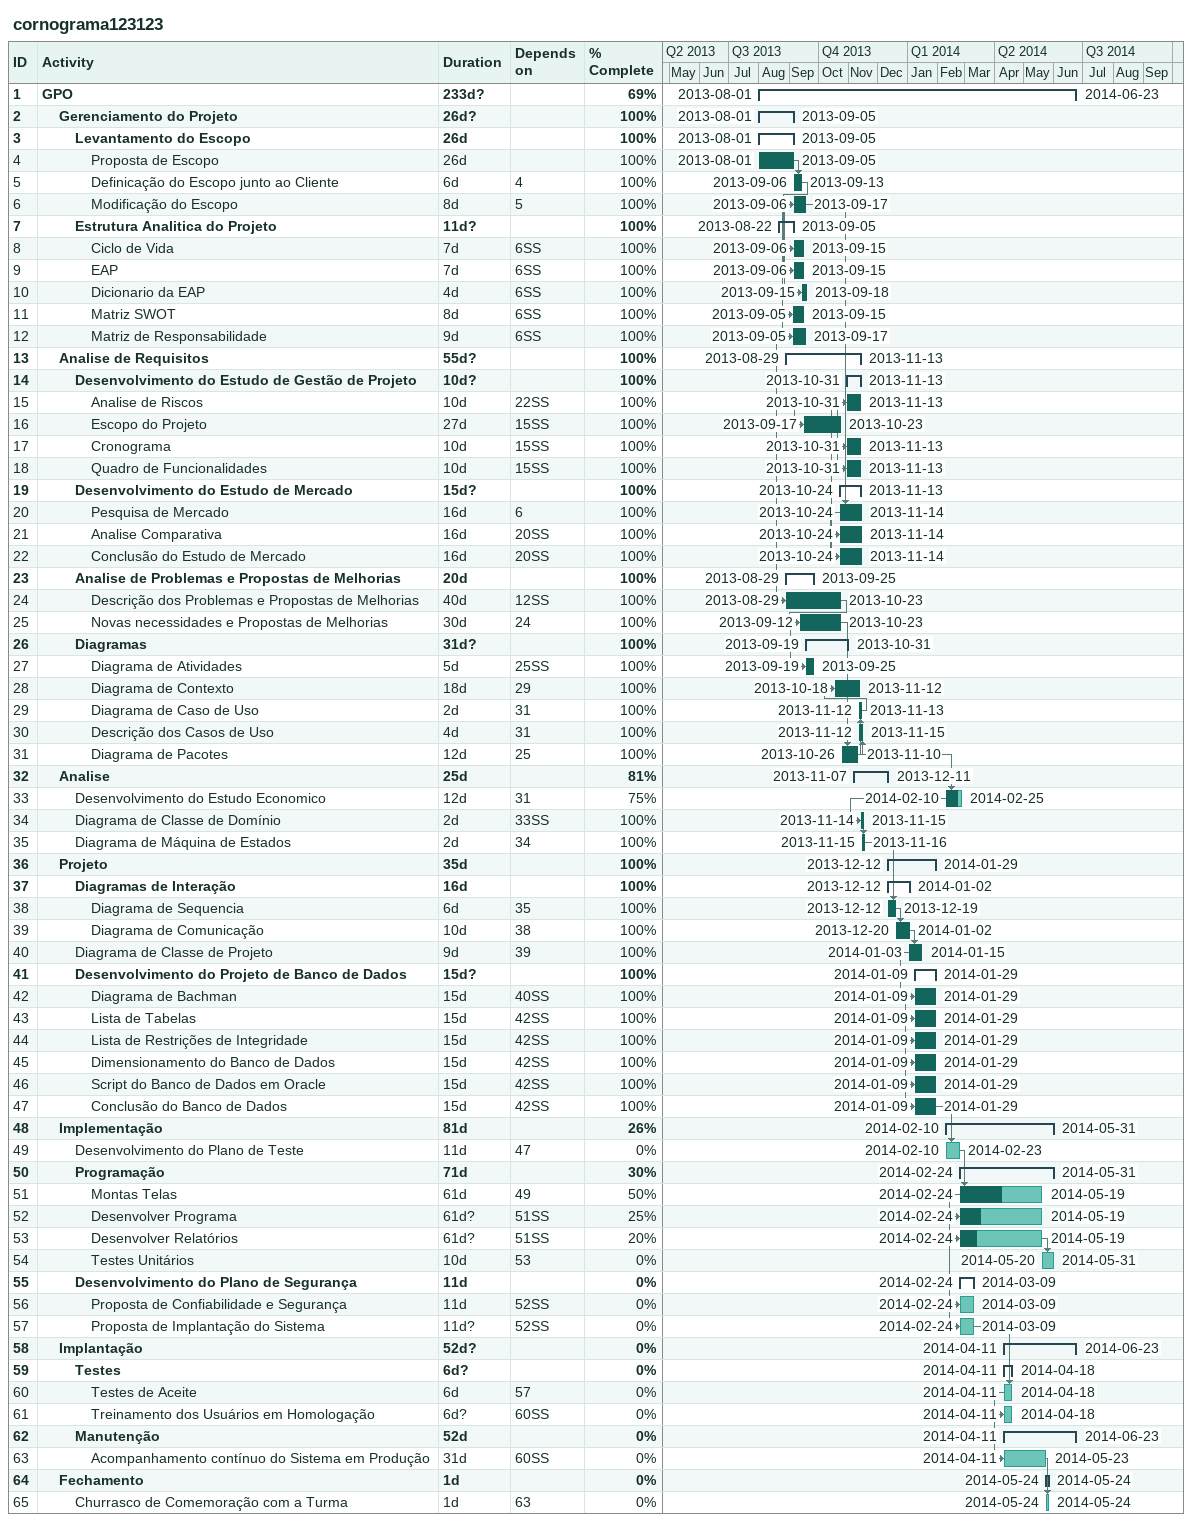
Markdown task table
cornograma123123

| ID | Level | Task | Duration | Start | Finish | Predecessors | % complete |
|---|---|---|---|---|---|---|---|
| 1 | 1 | **GPO** | 233d? | 2013-08-01 | 2014-06-23 |  | 69 |
| 2 | 2 | **Gerenciamento do Projeto** | 26d? | 2013-08-01 | 2013-09-05 |  | 100 |
| 3 | 3 | **Levantamento do Escopo** | 26d | 2013-08-01 | 2013-09-05 |  | 100 |
| 4 | 4 | Proposta de Escopo | 26d | 2013-08-01 | 2013-09-05 |  | 100 |
| 5 | 4 | Definicação do Escopo junto ao Cliente | 6d | 2013-09-06 | 2013-09-13 | 4 | 100 |
| 6 | 4 | Modificação do Escopo | 8d | 2013-09-06 | 2013-09-17 | 5 | 100 |
| 7 | 3 | **Estrutura Analitica do Projeto** | 11d? | 2013-08-22 | 2013-09-05 |  | 100 |
| 8 | 4 | Ciclo de Vida | 7d | 2013-09-06 | 2013-09-15 | 6SS | 100 |
| 9 | 4 | EAP | 7d | 2013-09-06 | 2013-09-15 | 6SS | 100 |
| 10 | 4 | Dicionario da EAP | 4d | 2013-09-15 | 2013-09-18 | 6SS | 100 |
| 11 | 4 | Matriz SWOT | 8d | 2013-09-05 | 2013-09-15 | 6SS | 100 |
| 12 | 4 | Matriz de Responsabilidade | 9d | 2013-09-05 | 2013-09-17 | 6SS | 100 |
| 13 | 2 | **Analise de Requisitos** | 55d? | 2013-08-29 | 2013-11-13 |  | 100 |
| 14 | 3 | **Desenvolvimento do Estudo de Gestão de Projeto** | 10d? | 2013-10-31 | 2013-11-13 |  | 100 |
| 15 | 4 | Analise de Riscos | 10d | 2013-10-31 | 2013-11-13 | 22SS | 100 |
| 16 | 4 | Escopo do Projeto | 27d | 2013-09-17 | 2013-10-23 | 15SS | 100 |
| 17 | 4 | Cronograma | 10d | 2013-10-31 | 2013-11-13 | 15SS | 100 |
| 18 | 4 | Quadro de Funcionalidades | 10d | 2013-10-31 | 2013-11-13 | 15SS | 100 |
| 19 | 3 | **Desenvolvimento do Estudo de Mercado** | 15d? | 2013-10-24 | 2013-11-13 |  | 100 |
| 20 | 4 | Pesquisa de Mercado | 16d | 2013-10-24 | 2013-11-14 | 6 | 100 |
| 21 | 4 | Analise Comparativa | 16d | 2013-10-24 | 2013-11-14 | 20SS | 100 |
| 22 | 4 | Conclusão do Estudo de Mercado | 16d | 2013-10-24 | 2013-11-14 | 20SS | 100 |
| 23 | 3 | **Analise de Problemas e Propostas de Melhorias** | 20d | 2013-08-29 | 2013-09-25 |  | 100 |
| 24 | 4 | Descrição dos Problemas e Propostas de Melhorias | 40d | 2013-08-29 | 2013-10-23 | 12SS | 100 |
| 25 | 4 | Novas necessidades e Propostas de Melhorias | 30d | 2013-09-12 | 2013-10-23 | 24 | 100 |
| 26 | 3 | **Diagramas** | 31d? | 2013-09-19 | 2013-10-31 |  | 100 |
| 27 | 4 | Diagrama de Atividades | 5d | 2013-09-19 | 2013-09-25 | 25SS | 100 |
| 28 | 4 | Diagrama de Contexto | 18d | 2013-10-18 | 2013-11-12 | 29 | 100 |
| 29 | 4 | Diagrama de Caso de Uso | 2d | 2013-11-12 | 2013-11-13 | 31 | 100 |
| 30 | 4 | Descrição dos Casos de Uso | 4d | 2013-11-12 | 2013-11-15 | 31 | 100 |
| 31 | 4 | Diagrama de Pacotes | 12d | 2013-10-26 | 2013-11-10 | 25 | 100 |
| 32 | 2 | **Analise** | 25d | 2013-11-07 | 2013-12-11 |  | 81 |
| 33 | 3 | Desenvolvimento do Estudo Economico | 12d | 2014-02-10 | 2014-02-25 | 31 | 75 |
| 34 | 3 | Diagrama de Classe de Domínio | 2d | 2013-11-14 | 2013-11-15 | 33SS | 100 |
| 35 | 3 | Diagrama de Máquina de Estados | 2d | 2013-11-15 | 2013-11-16 | 34 | 100 |
| 36 | 2 | **Projeto** | 35d | 2013-12-12 | 2014-01-29 |  | 100 |
| 37 | 3 | **Diagramas de Interação** | 16d | 2013-12-12 | 2014-01-02 |  | 100 |
| 38 | 4 | Diagrama de Sequencia | 6d | 2013-12-12 | 2013-12-19 | 35 | 100 |
| 39 | 4 | Diagrama de Comunicação | 10d | 2013-12-20 | 2014-01-02 | 38 | 100 |
| 40 | 3 | Diagrama de Classe de Projeto | 9d | 2014-01-03 | 2014-01-15 | 39 | 100 |
| 41 | 3 | **Desenvolvimento do Projeto de Banco de Dados** | 15d? | 2014-01-09 | 2014-01-29 |  | 100 |
| 42 | 4 | Diagrama de Bachman | 15d | 2014-01-09 | 2014-01-29 | 40SS | 100 |
| 43 | 4 | Lista de Tabelas | 15d | 2014-01-09 | 2014-01-29 | 42SS | 100 |
| 44 | 4 | Lista de Restrições de Integridade | 15d | 2014-01-09 | 2014-01-29 | 42SS | 100 |
| 45 | 4 | Dimensionamento do Banco de Dados | 15d | 2014-01-09 | 2014-01-29 | 42SS | 100 |
| 46 | 4 | Script do Banco de Dados em Oracle | 15d | 2014-01-09 | 2014-01-29 | 42SS | 100 |
| 47 | 4 | Conclusão do Banco de Dados | 15d | 2014-01-09 | 2014-01-29 | 42SS | 100 |
| 48 | 2 | **Implementação** | 81d | 2014-02-10 | 2014-05-31 |  | 26 |
| 49 | 3 | Desenvolvimento do Plano de Teste | 11d | 2014-02-10 | 2014-02-23 | 47 | 0 |
| 50 | 3 | **Programação** | 71d | 2014-02-24 | 2014-05-31 |  | 30 |
| 51 | 4 | Montas Telas | 61d | 2014-02-24 | 2014-05-19 | 49 | 50 |
| 52 | 4 | Desenvolver Programa | 61d? | 2014-02-24 | 2014-05-19 | 51SS | 25 |
| 53 | 4 | Desenvolver Relatórios | 61d? | 2014-02-24 | 2014-05-19 | 51SS | 20 |
| 54 | 4 | Testes Unitários | 10d | 2014-05-20 | 2014-05-31 | 53 | 0 |
| 55 | 3 | **Desenvolvimento do Plano de Segurança** | 11d | 2014-02-24 | 2014-03-09 |  | 0 |
| 56 | 4 | Proposta de Confiabilidade e Segurança | 11d | 2014-02-24 | 2014-03-09 | 52SS | 0 |
| 57 | 4 | Proposta de Implantação do Sistema | 11d? | 2014-02-24 | 2014-03-09 | 52SS | 0 |
| 58 | 2 | **Implantação** | 52d? | 2014-04-11 | 2014-06-23 |  | 0 |
| 59 | 3 | **Testes** | 6d? | 2014-04-11 | 2014-04-18 |  | 0 |
| 60 | 4 | Testes de Aceite | 6d | 2014-04-11 | 2014-04-18 | 57 | 0 |
| 61 | 4 | Treinamento dos Usuários em Homologação | 6d? | 2014-04-11 | 2014-04-18 | 60SS | 0 |
| 62 | 3 | **Manutenção** | 52d | 2014-04-11 | 2014-06-23 |  | 0 |
| 63 | 4 | Acompanhamento contínuo do Sistema em Produção | 31d | 2014-04-11 | 2014-05-23 | 60SS | 0 |
| 64 | 2 | **Fechamento** | 1d | 2014-05-24 | 2014-05-24 |  | 0 |
| 65 | 3 | Churrasco de Comemoração com a Turma | 1d | 2014-05-24 | 2014-05-24 | 63 | 0 |
